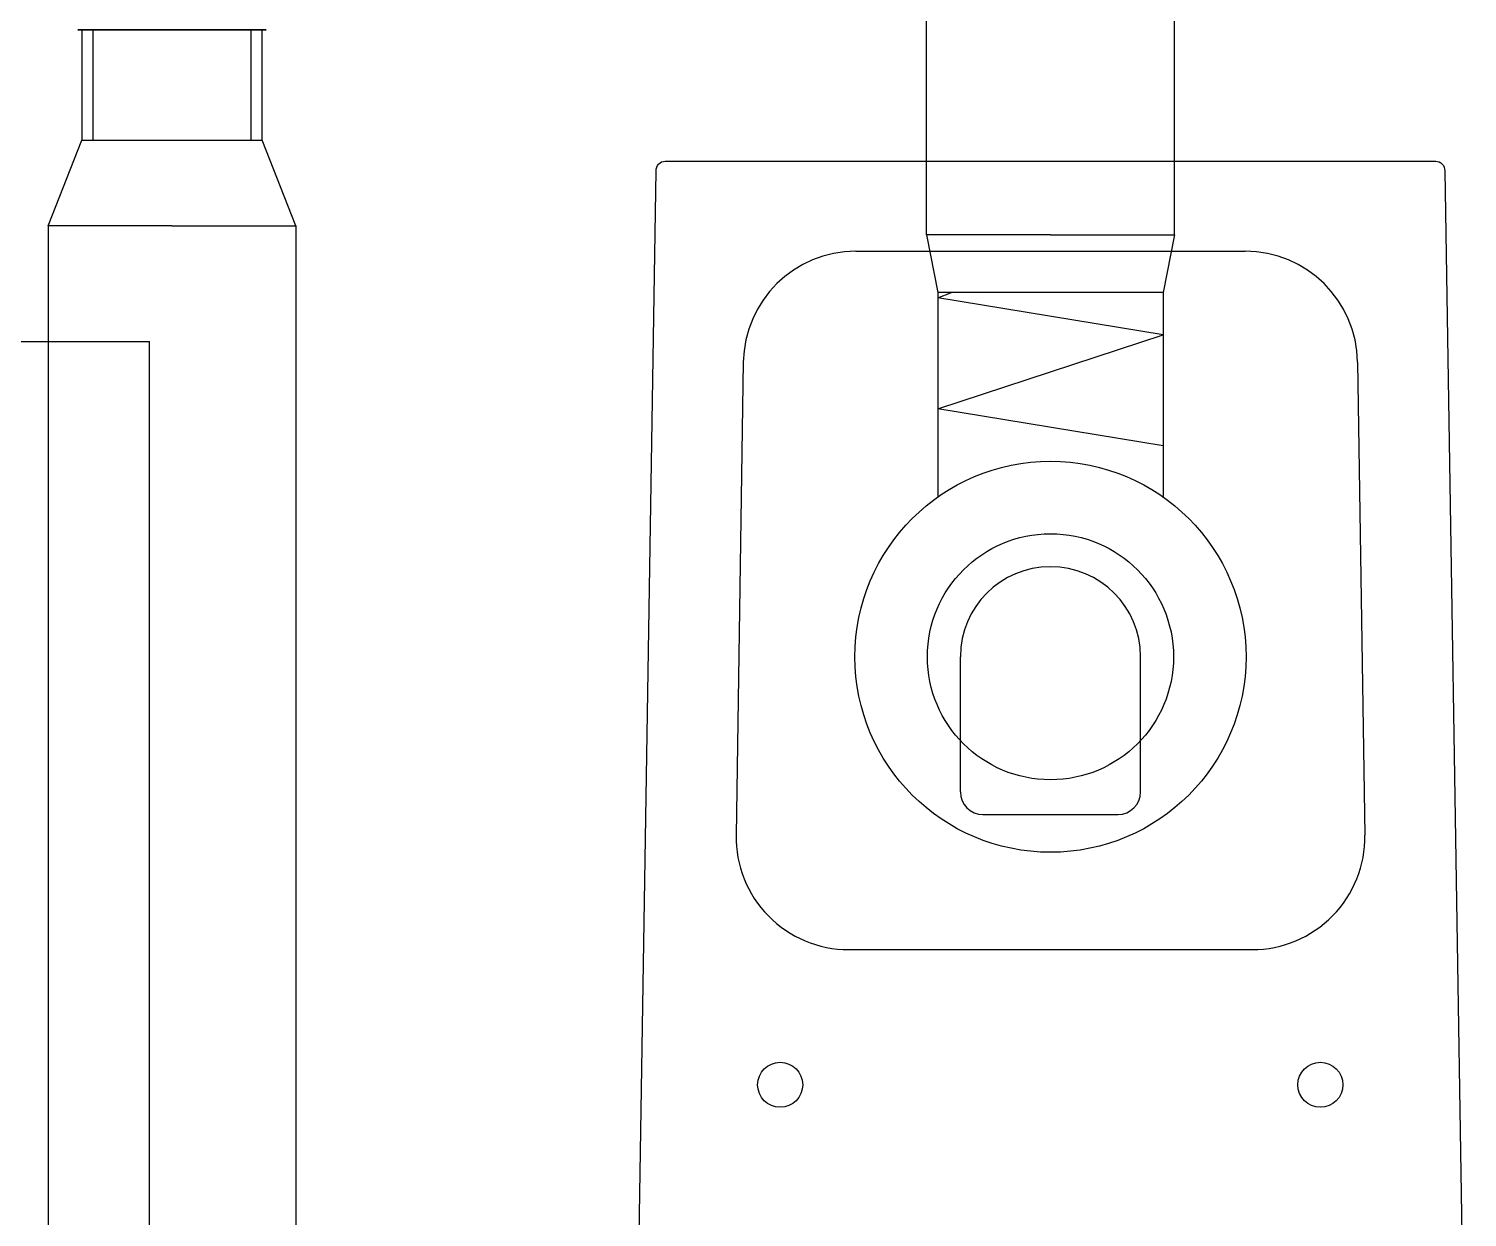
# Model space of a CAD drawing. Header units: millimetres. Extents: x 441156 to 441876, y 4514765 to 4515211.
# Drawn here: x 441348.754 to 441349.392, y 4515147.399 to 4515147.927 of the extents above; entities that cross this region are included whole.
import ezdxf

# ---------------------------------------------------------------- set-up
doc = ezdxf.new("R2010")
doc.units = ezdxf.units.MM
doc.layers.add('01_mono PRIMERA', color=2, linetype='Continuous')
doc.layers.add('Instalaciones_ventilación_extracción', color=86, linetype='Continuous', lineweight=25)

# ---------------------------------------------------------------- blocks, each defined once
blk = doc.blocks.new('A$C065C7C63')
at = {"layer": '01_mono PRIMERA', "color": 254}
for p, q in [((16.64586, 8.295, 0), (16.81858, 8.295, 0)), ((15.43222, 8.255, 0), (16.33222, 8.255, 0)), ((16.33222, 7.705, 0), (16.33222, 8.255, 0)), ((16.59587, 8.24581, 0), (16.59264, 8.03581, 0)), ((16.86857, 8.24581, 0), (16.8718, 8.03581, 0)), ((16.69222, 8.055, 0), (16.69222, 8.115, 0)), ((16.77222, 8.055, 0), (16.77222, 8.115, 0)), ((16.70222, 8.045, 0), (16.76222, 8.045, 0)), ((16.64263, 7.985, 0), (16.8218, 7.985, 0))]:
    blk.add_line(p, q, dxfattribs=at)
at = {"layer": '01_mono PRIMERA', "color": 254, "elevation": 0, "flags": 128}
blk.add_lwpolyline([(16.55122, 7.705, -0.414214), (16.54722, 7.709), (16.54722, 7.71), (16.55723, 8.3307, -0.436396), (16.56122, 8.335), (16.90322, 8.335, -0.436396), (16.90721, 8.3307), (16.91722, 7.71), (16.91722, 7.709, -0.414214), (16.91322, 7.705)], format="xyb", close=True, dxfattribs=at)
at = {"layer": '01_mono PRIMERA', "color": 254}
for centre in [(16.61222, 7.925, 0), (16.85202, 7.925, 0)]:
    blk.add_circle(centre, 0.01, dxfattribs=at)
for centre, radius, start, end in [((16.64586, 8.245, 0), 0.05, 90, 179.07595), ((16.81858, 8.245, 0), 0.05, 0.92405, 90), ((16.73222, 8.115, 0), 0.04, 0, 180), ((16.70222, 8.055, 0), 0.01, 180, 270), ((16.76222, 8.055, 0), 0.01, 270, 0), ((16.64263, 8.035, 0), 0.05, 179.07595, 270), ((16.8218, 8.035, 0), 0.05, 270, 0.92405)]:
    blk.add_arc(centre, radius, start, end, dxfattribs=at)

msp = doc.modelspace()

# ---------------------------------------------------------------- linework, layer by layer
at = {"layer": 'Instalaciones_ventilación_extracción'}
for p, q in [((441349.15249473, 4515147.83519549, -0.00000053), (441349.15249473, 4515148.2125512, -0.00000053)), ((441349.26249474, 4515147.83519549, -0.00000053), (441349.26249474, 4515148.2125512, -0.00000053)), ((441348.77576237, 4515147.92623496, -0.00000053), (441348.85926237, 4515147.92623496, -0.00000053)), ((441348.85926237, 4515147.92623496, -0.00000053), (441348.77576237, 4515147.92623496, -0.00000053)), ((441348.77751237, 4515147.92623496, -0.00000053), (441348.77751237, 4515147.87723496, -0.00000053)), ((441348.77751237, 4515147.92623496, -0.00000053), (441348.85751237, 4515147.92623496, -0.00000053)), ((441348.85751237, 4515147.92623496, -0.00000053), (441348.77751237, 4515147.92623496, -0.00000053)), ((441348.85251237, 4515147.92623496, -0.00000053), (441348.78251237, 4515147.92623496, -0.00000053)), ((441348.78251237, 4515147.87723496, -0.00000053), (441348.78251237, 4515147.92623496, -0.00000053)), ((441348.78251237, 4515147.92623496, -0.00000053), (441348.85251237, 4515147.92623496, -0.00000053)), ((441348.85251237, 4515147.92623496, -0.00000053), (441348.85251237, 4515147.87723496, -0.00000053)), ((441348.85751237, 4515147.87723496, -0.00000053), (441348.85751237, 4515147.92623496, -0.00000053)), ((441348.76251237, 4515147.83910103, -0.00000053), (441348.77751237, 4515147.87723496, -0.00000053)), ((441348.77751237, 4515147.87723496, -0.00000053), (441348.85751237, 4515147.87723496, -0.00000053)), ((441348.87251237, 4515147.83910103, -0.00000053), (441348.85751237, 4515147.87723496, -0.00000053)), ((441348.81751237, 4515147.83910103, -0.00000053), (441348.76251237, 4515147.83910103, -0.00000053)), ((441348.76251237, 4515147.83910103, -0.00000053), (441348.76251237, 4515147.04432671, -0.00000053)), ((441348.81751237, 4515147.83910103, -0.00000053), (441348.87251237, 4515147.83910103, -0.00000053)), ((441348.87251237, 4515147.83910103, -0.00000053), (441348.87251237, 4515147.04432671, -0.00000053)), ((441349.20749473, 4515147.83519549, -0.00000053), (441349.15249473, 4515147.83519549, -0.00000053)), ((441349.15249473, 4515147.83519549, -0.00000053), (441349.15749473, 4515147.80955263, -0.00000053)), ((441349.20749473, 4515147.83519549, -0.00000053), (441349.26249474, 4515147.83519549, -0.00000053)), ((441349.26249474, 4515147.83519549, -0.00000053), (441349.25749474, 4515147.80955263, -0.00000053)), ((441349.25749474, 4515147.80955263, -0.00000053), (441349.15749473, 4515147.80955263, -0.00000053)), ((441349.15749473, 4515147.80955263, -0.00000053), (441349.15749473, 4515147.71880732, -0.00000053)), ((441349.15749473, 4515147.80719273, -0.00000053), (441349.16354776, 4515147.80955263, -0.00000053)), ((441349.25749474, 4515147.79077642, -0.00000053), (441349.15749473, 4515147.80719273, -0.00000053)), ((441349.25749474, 4515147.80955263, -0.00000053), (441349.25749474, 4515147.71880732, -0.00000053)), ((441349.15749473, 4515147.75794804, -0.00000053), (441349.25749474, 4515147.79077642, -0.00000053)), ((441349.25749474, 4515147.74153174, -0.00000053), (441349.15749473, 4515147.75794804, -0.00000053))]:
    msp.add_line(p, q, dxfattribs=at)
for radius in [0.08679792, 0.05461261]:
    msp.add_circle((441349.20749473, 4515147.64785749, -0.00000053), radius, dxfattribs=at)

# ---------------------------------------------------------------- block references
at = {"layer": '01_mono PRIMERA'}
msp.add_blockref('A$C065C7C63', (441332.47527523, 4515139.53285721), dxfattribs=at)

doc.saveas('drawing.dxf')
